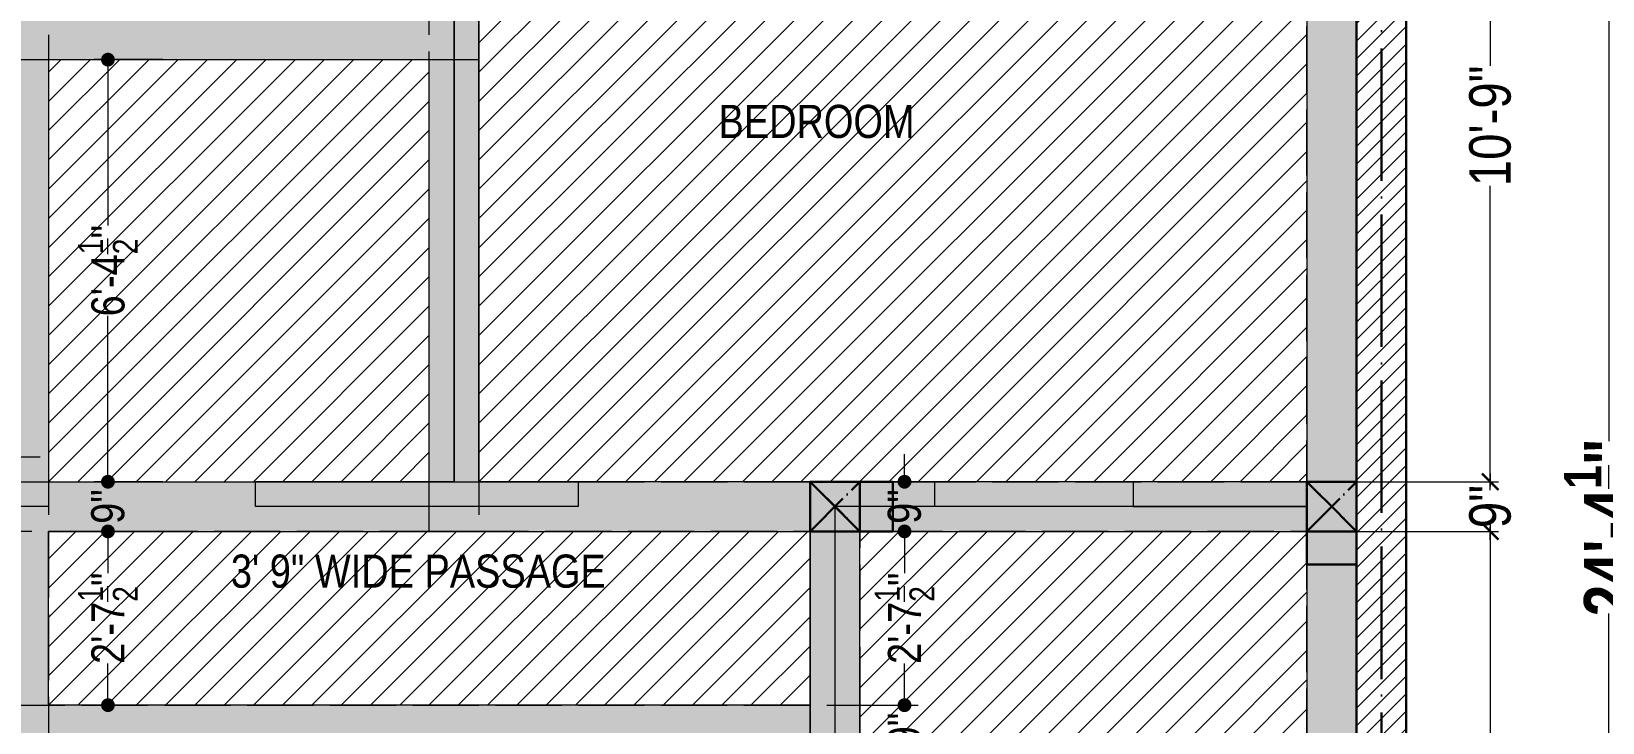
# Model space of a CAD drawing. Header units: millimetres. Extents: x 56222 to 3066687, y -650199 to -121287.
# Drawn here: x 148268.1 to 148552.7, y -175921.1 to -175795.8 of the extents above; entities that cross this region are included whole.
import ezdxf

# ---------------------------------------------------------------- set-up
doc = ezdxf.new("R2010")
doc.units = ezdxf.units.MM
doc.header["$MEASUREMENT"] = 0
doc.header["$PDMODE"] = 35
doc.linetypes.add('ACAD_ISO02W100', pattern=[15, 12, -3])
doc.linetypes.add('ACAD_ISO04W100', pattern=[30, 24, -3, 0, -3])
doc.layers.get('Defpoints').update_dxf_attribs({"color": 220})
for name, color, linetype, lineweight in [('COLUMN', 1, 'Continuous', 30), ('COLUMN ( CENTER MARK )_', 5, 'ACAD_ISO04W100', 30), ('GROUND FLOOR', 7, 'Continuous', 9), ('GROUND FLOOR  ( HATCH )', 251, 'Continuous', 9), ('GROUND FLOOR  ( PLINE )', 251, 'Continuous', 30), ('X_PLOT', 1, 'Continuous', 9), ('XX~SLAB ( BEAM )~ ( DIM )', 7, 'Continuous', 9), ('XX~SLAB ( BEAM )~ ( HATCH )', 1, 'Continuous', 9), ('XX~SLAB ( HATCH )', 7, 'Continuous', 9), ('XX~STR BEAM', 5, 'ACAD_ISO02W100', 9)]:
    doc.layers.add(name, color=color, linetype=linetype, lineweight=lineweight)
doc.layers.add('GROUND FLOOR  ( Text )', color=251, linetype='Continuous')
doc.layers.add('XX~SLAB ( HATCH )~ PLINE', color=251, linetype='Continuous', lineweight=9, plot=False)
doc.layers.add('XX~SLAB ( PLINE )', color=251, linetype='Continuous', plot=False)
doc.styles.add('Cn BT~6', font='swissc.ttf', dxfattribs={"height": 6})
doc.styles.add("Cn_BT_0'-0", font='swissc.ttf')
doc.styles.add('Cn_BT_7½', font='swissc.ttf', dxfattribs={"height": 7.5})
doc.styles.add('Cn_BT_9 ( BOLD )', font='swisscb.ttf', dxfattribs={"height": 9})
doc.dimstyles.new('Cn BT~6', dxfattribs={"dimtxt": 0.18, "dimasz": 2.5, "dimexe": 2.5, "dimexo": 0, "dimgap": 0.09, "dimtad": 0, "dimdec": 3, "dimzin": 3, "dimdsep": 46, "dimlunit": 4, "dimtxsty": 'Cn BT~6', "dimblk": 'DOT', "dimcen": 0.09, "dimdle": 2, "dimclrd": 250, "dimclre": 250, "dimclrt": 5, "dimadec": 0, "dimazin": 0, "dimtfac": 0.75, "dimtdec": 3, "dimtofl": 0, "dimtmove": 0, "dimatfit": 3, "dimfxl": 1, "dimtolj": 1, "dimtzin": 0, "dimlwd": 15, "dimlwe": 15, "dimarcsym": 0})
doc.dimstyles.new('Cn_BT_7½', dxfattribs={"dimtxt": 9, "dimasz": 3, "dimexe": 1.5, "dimexo": 0, "dimgap": 0.09, "dimtad": 0, "dimdec": 3, "dimzin": 3, "dimdsep": 46, "dimlunit": 4, "dimtxsty": 'Cn_BT_7½', "dimblk": 'ARCHTICK', "dimcen": 0.09, "dimdle": 1.5, "dimclrd": 251, "dimclre": 251, "dimclrt": 14, "dimadec": 0, "dimazin": 0, "dimtfac": 0.75, "dimtdec": 3, "dimtofl": 0, "dimtmove": 0, "dimatfit": 3, "dimfxl": 0, "dimtolj": 1, "dimtzin": 0, "dimlwd": 15, "dimlwe": 15, "dimarcsym": 0})
doc.dimstyles.new('Cn_BT_9 ( BOLD )', dxfattribs={"dimtxt": 9, "dimasz": 5, "dimexe": 1.5, "dimexo": 0, "dimgap": 0.09, "dimtad": 0, "dimzin": 3, "dimdsep": 46, "dimlunit": 4, "dimtxsty": 'Cn_BT_9 ( BOLD )', "dimblk": 'DOT', "dimcen": 0.09, "dimdle": 1.5, "dimclrd": 251, "dimclre": 251, "dimclrt": 5, "dimadec": 0, "dimazin": 0, "dimtfac": 0.75, "dimtofl": 0, "dimtmove": 0, "dimatfit": 3, "dimfxl": 0, "dimtolj": 1, "dimtzin": 0, "dimlwd": 15, "dimlwe": 15, "dimarcsym": 0})

# ---------------------------------------------------------------- blocks, each defined once
blk = doc.blocks.new('_ArchTick')
at = {"color": 0, "linetype": 'ByBlock', "const_width": 0.15}
blk.add_lwpolyline([(-0.5, -0.5), (0.5, 0.5)], dxfattribs=at)
blk = doc.blocks.new('*D150')
at = {"layer": 'Defpoints', "color": 0, "transparency": 16777216}
for p in [(148508.19, -175748.44), (148508.19, -175877.44), (148532.39, -175877.44)]:
    blk.add_point(p, dxfattribs=at)
at = {"layer": 'XX~SLAB ( BEAM )~ ( DIM )', "color": 251, "lineweight": 15, "transparency": 16777216}
for p, q in [((148508.19, -175748.44), (148533.89, -175748.44)), ((148532.39, -175746.94), (148532.39, -175802.08)), ((148532.39, -175878.94), (148532.39, -175823.8)), ((148508.19, -175877.44), (148533.89, -175877.44))]:
    blk.add_line(p, q, dxfattribs=at)
at = {"layer": 'XX~SLAB ( BEAM )~ ( DIM )', "color": 251, "lineweight": 15, "transparency": 16777216, "xscale": 3, "yscale": 3, "zscale": 3}
for p, rotation in [((148532.39, -175748.44), 90), ((148532.39, -175877.44), 270)]:
    blk.add_blockref('_ArchTick', p, dxfattribs=dict(at, rotation=rotation))
at = {"layer": 'XX~SLAB ( BEAM )~ ( DIM )', "color": 14, "transparency": 16777216, "insert": (148532.39, -175812.94), "char_height": 7.5, "attachment_point": 5, "rotation": 90, "style": 'Cn_BT_7½'}
blk.add_mtext('\\A1;10\'-9"', dxfattribs=at)
blk = doc.blocks.new('*D149')
at = {"layer": 'Defpoints', "color": 0, "transparency": 16777216}
for p in [(148508.19, -175877.44), (148508.19, -175886.44), (148532.39, -175886.44)]:
    blk.add_point(p, dxfattribs=at)
at = {"layer": 'XX~SLAB ( BEAM )~ ( DIM )', "color": 251, "lineweight": 15, "transparency": 16777216}
for p, q in [((148508.19, -175877.44), (148533.89, -175877.44)), ((148532.39, -175875.94), (148532.39, -175878.29)), ((148532.39, -175887.94), (148532.39, -175885.6)), ((148508.19, -175886.44), (148533.89, -175886.44))]:
    blk.add_line(p, q, dxfattribs=at)
at = {"layer": 'XX~SLAB ( BEAM )~ ( DIM )', "color": 251, "lineweight": 15, "transparency": 16777216, "xscale": 3, "yscale": 3, "zscale": 3}
for p, rotation in [((148532.39, -175877.44), 90), ((148532.39, -175886.44), 270)]:
    blk.add_blockref('_ArchTick', p, dxfattribs=dict(at, rotation=rotation))
at = {"layer": 'XX~SLAB ( BEAM )~ ( DIM )', "color": 14, "transparency": 16777216, "insert": (148532.39, -175881.94), "char_height": 7.5, "attachment_point": 5, "rotation": 90, "style": 'Cn_BT_7½'}
blk.add_mtext('\\A1;9"', dxfattribs=at)
blk = doc.blocks.new('*D148')
at = {"layer": 'Defpoints', "color": 0, "transparency": 16777216}
for p in [(148508.19, -175886.44), (148508.19, -176004.94), (148532.39, -176004.94)]:
    blk.add_point(p, dxfattribs=at)
at = {"layer": 'XX~SLAB ( BEAM )~ ( DIM )', "color": 251, "lineweight": 15, "transparency": 16777216}
for p, q in [((148532.39, -175884.94), (148532.39, -175932.98)), ((148508.19, -175886.44), (148533.89, -175886.44)), ((148532.39, -176006.44), (148532.39, -175958.41)), ((148508.19, -176004.94), (148533.89, -176004.94))]:
    blk.add_line(p, q, dxfattribs=at)
at = {"layer": 'XX~SLAB ( BEAM )~ ( DIM )', "color": 251, "lineweight": 15, "transparency": 16777216, "xscale": 3, "yscale": 3, "zscale": 3}
for p, rotation in [((148532.39, -175886.44), 90), ((148532.39, -176004.94), 270)]:
    blk.add_blockref('_ArchTick', p, dxfattribs=dict(at, rotation=rotation))
at = {"layer": 'XX~SLAB ( BEAM )~ ( DIM )', "color": 14, "transparency": 16777216, "insert": (148532.39, -175945.69), "char_height": 7.5, "attachment_point": 5, "rotation": 90, "style": 'Cn_BT_7½'}
blk.add_mtext('\\A1;9\'-10{\\H0.750000x;\\S1/2;}"', dxfattribs=at)
blk = doc.blocks.new('_Dot')
at = {"color": 0, "linetype": 'ByBlock', "lineweight": -2}
blk.add_line((-0.5, 0), (-1, 0), dxfattribs=at)
at = {"color": 0, "linetype": 'ByBlock', "const_width": 0.5}
blk.add_lwpolyline([(-0.25, 0, 1), (0.25, 0, 1)], format="xyb", close=True, dxfattribs=at)
blk = doc.blocks.new('*D137')
at = {"layer": 'Defpoints', "color": 0, "transparency": 16777216}
for p in [(148418.19, -175917.94), (148426.28, -175917.94), (148418.19, -175926.94)]:
    blk.add_point(p, dxfattribs=at)
at = {"layer": 'XX~SLAB ( BEAM )~ ( DIM )', "color": 250, "lineweight": 15, "transparency": 16777216}
for p, q in [((148426.28, -175915.44), (148426.28, -175912.94)), ((148418.19, -175917.94), (148428.78, -175917.94)), ((148418.19, -175926.94), (148428.78, -175926.94)), ((148426.28, -175929.44), (148426.28, -175931.94))]:
    blk.add_line(p, q, dxfattribs=at)
at = {"layer": 'XX~SLAB ( BEAM )~ ( DIM )', "color": 250, "lineweight": 15, "transparency": 16777216, "xscale": 2.5, "yscale": 2.5, "zscale": 2.5}
for p, rotation in [((148426.28, -175917.94), 270), ((148426.28, -175926.94), 90)]:
    blk.add_blockref('_Dot', p, dxfattribs=dict(at, rotation=rotation))
at = {"layer": 'XX~SLAB ( BEAM )~ ( DIM )', "color": 5, "transparency": 16777216, "insert": (148426.28, -175922.44), "char_height": 6, "attachment_point": 5, "rotation": 90, "style": 'Cn BT~6'}
blk.add_mtext('\\A1;9"', dxfattribs=at)
blk = doc.blocks.new('*D136')
at = {"layer": 'Defpoints', "color": 0, "transparency": 16777216}
for p in [(148424.19, -175886.44), (148426.28, -175886.44), (148418.19, -175917.94)]:
    blk.add_point(p, dxfattribs=at)
at = {"layer": 'XX~SLAB ( BEAM )~ ( DIM )', "color": 250, "lineweight": 15, "transparency": 16777216}
for p, q in [((148424.19, -175886.44), (148428.78, -175886.44)), ((148426.28, -175888.94), (148426.28, -175894.03)), ((148426.28, -175915.44), (148426.28, -175910.36)), ((148418.19, -175917.94), (148428.78, -175917.94))]:
    blk.add_line(p, q, dxfattribs=at)
at = {"layer": 'XX~SLAB ( BEAM )~ ( DIM )', "color": 250, "lineweight": 15, "transparency": 16777216, "xscale": 2.5, "yscale": 2.5, "zscale": 2.5}
for p, rotation in [((148426.28, -175886.44), 90), ((148426.28, -175917.94), 270)]:
    blk.add_blockref('_Dot', p, dxfattribs=dict(at, rotation=rotation))
at = {"layer": 'XX~SLAB ( BEAM )~ ( DIM )', "color": 5, "transparency": 16777216, "insert": (148426.28, -175902.19), "char_height": 6, "attachment_point": 5, "rotation": 90, "style": 'Cn BT~6'}
blk.add_mtext('\\A1;2\'-7{\\H0.750000x;\\S1/2;}"', dxfattribs=at)
blk = doc.blocks.new('*D135')
at = {"layer": 'Defpoints', "color": 0, "transparency": 16777216}
for p in [(148424.19, -175877.44), (148426.28, -175877.44), (148424.19, -175886.44)]:
    blk.add_point(p, dxfattribs=at)
at = {"layer": 'XX~SLAB ( BEAM )~ ( DIM )', "color": 250, "lineweight": 15, "transparency": 16777216}
for p, q in [((148426.28, -175874.94), (148426.28, -175872.44)), ((148424.19, -175877.44), (148428.78, -175877.44)), ((148424.19, -175886.44), (148428.78, -175886.44)), ((148426.28, -175888.94), (148426.28, -175891.44))]:
    blk.add_line(p, q, dxfattribs=at)
at = {"layer": 'XX~SLAB ( BEAM )~ ( DIM )', "color": 250, "lineweight": 15, "transparency": 16777216, "xscale": 2.5, "yscale": 2.5, "zscale": 2.5}
for p, rotation in [((148426.28, -175877.44), 270), ((148426.28, -175886.44), 90)]:
    blk.add_blockref('_Dot', p, dxfattribs=dict(at, rotation=rotation))
at = {"layer": 'XX~SLAB ( BEAM )~ ( DIM )', "color": 5, "transparency": 16777216, "insert": (148426.28, -175881.94), "char_height": 6, "attachment_point": 5, "rotation": 90, "style": 'Cn BT~6'}
blk.add_mtext('\\A1;9"', dxfattribs=at)
blk = doc.blocks.new('*D134')
at = {"layer": 'Defpoints', "color": 0, "transparency": 16777216}
for p in [(148291.94, -175800.94), (148281.97, -175877.44), (148291.94, -175877.44)]:
    blk.add_point(p, dxfattribs=at)
at = {"layer": 'XX~SLAB ( BEAM )~ ( DIM )', "color": 250, "lineweight": 15, "transparency": 16777216}
for p, q in [((148291.94, -175800.94), (148279.47, -175800.94)), ((148281.97, -175803.44), (148281.97, -175831.02)), ((148281.97, -175874.94), (148281.97, -175847.36)), ((148291.94, -175877.44), (148279.47, -175877.44))]:
    blk.add_line(p, q, dxfattribs=at)
at = {"layer": 'XX~SLAB ( BEAM )~ ( DIM )', "color": 250, "lineweight": 15, "transparency": 16777216, "xscale": 2.5, "yscale": 2.5, "zscale": 2.5}
for p, rotation in [((148281.97, -175800.94), 90), ((148281.97, -175877.44), 270)]:
    blk.add_blockref('_Dot', p, dxfattribs=dict(at, rotation=rotation))
at = {"layer": 'XX~SLAB ( BEAM )~ ( DIM )', "color": 5, "transparency": 16777216, "insert": (148281.97, -175839.19), "char_height": 6, "attachment_point": 5, "rotation": 90, "style": 'Cn BT~6'}
blk.add_mtext('\\A1;6\'-4{\\H0.750000x;\\S1/2;}"', dxfattribs=at)
blk = doc.blocks.new('*D133')
at = {"layer": 'Defpoints', "color": 0, "transparency": 16777216}
for p in [(148291.94, -175877.44), (148281.97, -175886.44), (148291.94, -175886.44)]:
    blk.add_point(p, dxfattribs=at)
at = {"layer": 'XX~SLAB ( BEAM )~ ( DIM )', "color": 250, "lineweight": 15, "transparency": 16777216}
for p, q in [((148281.97, -175874.94), (148281.97, -175872.44)), ((148291.94, -175877.44), (148279.47, -175877.44)), ((148291.94, -175886.44), (148279.47, -175886.44)), ((148281.97, -175888.94), (148281.97, -175891.44))]:
    blk.add_line(p, q, dxfattribs=at)
at = {"layer": 'XX~SLAB ( BEAM )~ ( DIM )', "color": 250, "lineweight": 15, "transparency": 16777216, "xscale": 2.5, "yscale": 2.5, "zscale": 2.5}
for p, rotation in [((148281.97, -175877.44), 270), ((148281.97, -175886.44), 90)]:
    blk.add_blockref('_Dot', p, dxfattribs=dict(at, rotation=rotation))
at = {"layer": 'XX~SLAB ( BEAM )~ ( DIM )', "color": 5, "transparency": 16777216, "insert": (148281.97, -175881.94), "char_height": 6, "attachment_point": 5, "rotation": 90, "style": 'Cn BT~6'}
blk.add_mtext('\\A1;9"', dxfattribs=at)
blk = doc.blocks.new('*D132')
at = {"layer": 'Defpoints', "color": 0, "transparency": 16777216}
for p in [(148291.94, -175886.44), (148281.97, -175917.94), (148291.94, -175917.94)]:
    blk.add_point(p, dxfattribs=at)
at = {"layer": 'XX~SLAB ( BEAM )~ ( DIM )', "color": 250, "lineweight": 15, "transparency": 16777216}
for p, q in [((148291.94, -175886.44), (148279.47, -175886.44)), ((148281.97, -175888.94), (148281.97, -175894.03)), ((148281.97, -175915.44), (148281.97, -175910.36)), ((148291.94, -175917.94), (148279.47, -175917.94))]:
    blk.add_line(p, q, dxfattribs=at)
at = {"layer": 'XX~SLAB ( BEAM )~ ( DIM )', "color": 250, "lineweight": 15, "transparency": 16777216, "xscale": 2.5, "yscale": 2.5, "zscale": 2.5}
for p, rotation in [((148281.97, -175886.44), 90), ((148281.97, -175917.94), 270)]:
    blk.add_blockref('_Dot', p, dxfattribs=dict(at, rotation=rotation))
at = {"layer": 'XX~SLAB ( BEAM )~ ( DIM )', "color": 5, "transparency": 16777216, "insert": (148281.97, -175902.19), "char_height": 6, "attachment_point": 5, "rotation": 90, "style": 'Cn BT~6'}
blk.add_mtext('\\A1;2\'-7{\\H0.750000x;\\S1/2;}"', dxfattribs=at)
blk = doc.blocks.new('*D113')
at = {"layer": 'Defpoints', "color": 0, "transparency": 16777216}
for p in [(148517.19, -175739.44), (148508.19, -176031.94), (148553.87, -176031.94)]:
    blk.add_point(p, dxfattribs=at)
at = {"layer": 'XX~SLAB ( BEAM )~ ( DIM )', "color": 251, "lineweight": 15, "transparency": 16777216}
for p, q in [((148517.19, -175739.44), (148555.37, -175739.44)), ((148553.87, -175744.44), (148553.87, -175870.07)), ((148553.87, -176026.94), (148553.87, -175901.32)), ((148508.19, -176031.94), (148555.37, -176031.94))]:
    blk.add_line(p, q, dxfattribs=at)
at = {"layer": 'XX~SLAB ( BEAM )~ ( DIM )', "color": 251, "lineweight": 15, "transparency": 16777216, "xscale": 5, "yscale": 5, "zscale": 5}
for p, rotation in [((148553.87, -175739.44), 90), ((148553.87, -176031.94), 270)]:
    blk.add_blockref('_Dot', p, dxfattribs=dict(at, rotation=rotation))
at = {"layer": 'XX~SLAB ( BEAM )~ ( DIM )', "color": 5, "transparency": 16777216, "insert": (148553.87, -175885.69), "char_height": 9, "attachment_point": 5, "rotation": 90, "style": 'Cn_BT_9 ( BOLD )'}
blk.add_mtext('\\A1;24\'-4{\\H0.750000x;\\S1/2;}"', dxfattribs=at)
blk = doc.blocks.new('*D112')
at = {"layer": 'Defpoints', "color": 0, "transparency": 16777216}
for p in [(148517.19, -175721.44), (148517.19, -176031.94), (148578.79, -176031.94)]:
    blk.add_point(p, dxfattribs=at)
at = {"layer": 'XX~SLAB ( BEAM )~ ( DIM )', "color": 251, "lineweight": 15, "transparency": 16777216}
for p, q in [((148517.19, -175721.44), (148580.29, -175721.44)), ((148578.79, -175726.44), (148578.79, -175858.07)), ((148578.79, -176026.94), (148578.79, -175895.31)), ((148517.19, -176031.94), (148580.29, -176031.94))]:
    blk.add_line(p, q, dxfattribs=at)
at = {"layer": 'XX~SLAB ( BEAM )~ ( DIM )', "color": 251, "lineweight": 15, "transparency": 16777216, "xscale": 5, "yscale": 5, "zscale": 5}
for p, rotation in [((148578.79, -175721.44), 90), ((148578.79, -176031.94), 270)]:
    blk.add_blockref('_Dot', p, dxfattribs=dict(at, rotation=rotation))
at = {"layer": 'XX~SLAB ( BEAM )~ ( DIM )', "color": 5, "transparency": 16777216, "insert": (148578.79, -175876.69), "char_height": 9, "attachment_point": 5, "rotation": 90, "style": 'Cn_BT_9 ( BOLD )'}
blk.add_mtext('\\A1;25\'-10{\\H0.750000x;\\S1/2;}"', dxfattribs=at)

msp = doc.modelspace()

# ---------------------------------------------------------------- hatches: boundary and pattern name
at = {"layer": 'GROUND FLOOR  ( HATCH )'}
h = msp.add_hatch(dxfattribs=at)
h.set_pattern_fill('ANSI31', color=6, scale=18, style=0)
h.set_pattern_definition([(45, (31976.5016, -13412.7693), (-1.590990258, 1.590990258), [])])
h.paths.add_polyline_path([(148517.1876, -175688.4437), (148508.1876, -175688.4437), (148508.1876, -176031.9437), (148517.1876, -176031.9437)])
at = {"layer": 'XX~SLAB ( BEAM )~ ( HATCH )'}
h = msp.add_hatch(dxfattribs=at)
h.set_pattern_fill('AR-CONC', color=256, style=0)
h.set_pattern_definition([(50, (148103.1876, -176043.9437), (7.1726, -0.62752), [0.75, -8.25]), (355, (148103.1876, -176043.944), (-1.38751, 7.52192), [0.6, -6.6]), (100.4514, (148103.785, -176043.996), (5.78509, 6.8944), [0.6374, -7.01142]), (46.1842, (148103.188, -176041.944), (10.67241, -1.65519), [1.125, -12.375]), (96.6356, (148104.077, -176042.082), (9.34663, 9.74118), [0.9561, -10.51713]), (351.1842, (148103.188, -176041.944), (9.34662, 9.74119), [0.9, -9.9]), (21, (148104.1876, -176042.4437), (5.96907, -4.02619), [0.75, -8.25]), (326, (148104.1876, -176042.444), (2.43315, 7.2515), [0.6, -6.6]), (71.4514, (148104.685, -176042.779), (8.40223, 3.225305), [0.6374, -7.01142]), (37.5, (148103.1876, -176043.9437), (0.121599, 3.328939), [0, -6.52, 0, -6.7, 0, -6.625]), (7.5, (148103.1876, -176043.9437), (2.630695, 3.944117), [0, -3.82, 0, -6.37, 0, -2.525]), (327.5, (148100.9576, -176043.9437), (5.338224, -0.225549), [0, -2.5, 0, -7.8, 0, -10.35]), (317.5, (148099.9576, -176043.9437), (5.83186, 1.00105), [0, -3.25, 0, -5.18, 0, -7.35])])
h.paths.add_polyline_path([(148103.1876, -175721.4437), (148508.1876, -175721.4437), (148508.1872, -176031.9437), (148499.1875, -176031.9437), (148499.1876, -176013.9437), (148418.1876, -176013.9437), (148418.1876, -176031.9437), (148262.1876, -176031.9437), (148262.1876, -176043.9437), (148103.1876, -176043.9437)])
h.paths.add_polyline_path([(148262.1876, -176043.9437), (148116.6876, -176043.9437), (148116.6876, -176031.9437), (148262.1876, -176031.9437)], flags=17)
h.paths.add_polyline_path([(148107.6876, -176043.9437), (148103.1876, -176043.9437), (148103.1876, -175721.4437), (148107.6876, -175721.4437)], flags=16)
h.paths.add_polyline_path([(148116.6876, -175872.9437), (148262.1876, -175872.9437), (148262.1876, -175800.9437), (148116.6876, -175800.9437)], flags=16)
h.paths.add_polyline_path([(148116.6876, -175748.4437), (148262.1876, -175748.4437), (148262.1876, -175791.9437), (148116.6876, -175791.9437)], flags=16)
h.paths.add_polyline_path([(148116.6876, -175725.9437), (148262.1876, -175725.9437), (148262.1876, -175739.4437), (148116.6876, -175739.4437)], flags=16)
h.paths.add_polyline_path([(148271.1876, -175725.9437), (148340.1876, -175725.9437), (148340.1876, -175739.4437), (148271.1876, -175739.4437)], flags=16)
h.paths.add_polyline_path([(148271.1876, -175748.4437), (148340.1876, -175748.4437), (148340.1876, -175791.9437), (148271.1876, -175791.9437)], flags=16)
h.paths.add_polyline_path([(148349.1876, -175748.4437), (148499.1876, -175748.4437), (148499.1876, -175877.4437), (148349.1876, -175877.4437)], flags=16)
h.paths.add_polyline_path([(148271.1876, -175877.4437), (148340.1876, -175877.4437), (148340.1876, -175800.9437), (148271.1876, -175800.9437)], flags=16)
h.paths.add_polyline_path([(148349.1876, -175725.9437), (148499.1876, -175725.9437), (148499.1876, -175739.4437), (148349.1876, -175739.4437)], flags=16)
h.paths.add_polyline_path([(148418.1876, -175886.4437), (148499.1876, -175886.4437), (148499.1876, -176004.9437), (148418.1876, -176004.9437)], flags=16)
h.paths.add_polyline_path([(148271.1876, -175886.4437), (148409.1876, -175886.4437), (148409.1876, -175917.9437), (148271.1876, -175917.9437)], flags=16)
h.paths.add_polyline_path([(148271.1876, -175926.9437), (148409.1876, -175926.9437), (148409.1876, -176031.9437), (148271.1876, -176031.9437)], flags=16)
h.paths.add_polyline_path([(148116.6876, -176022.9437), (148262.1876, -176022.9437), (148262.1876, -175881.9437), (148116.6876, -175881.9437)], flags=16)
at = {"layer": 'XX~SLAB ( HATCH )'}
h = msp.add_hatch(dxfattribs=at)
h.set_pattern_fill('ANSI31', color=256, scale=30, style=0)
h.set_pattern_definition([(45, (148349.1876, -175877.4437), (-2.65165, 2.65165), [])])
h.paths.add_polyline_path([(148349.1876, -175748.4437), (148499.1876, -175748.4437), (148499.1876, -175877.4437), (148349.1876, -175877.4437)])
h = msp.add_hatch(dxfattribs=at)
h.set_pattern_fill('ANSI31', color=256, scale=30, style=0)
h.set_pattern_definition([(45, (148271.1876, -175877.4437), (-2.65165, 2.65165), [])])
h.paths.add_polyline_path([(148271.1876, -175877.4437), (148340.1876, -175877.4437), (148340.1876, -175800.9437), (148271.1876, -175800.9437)])
h = msp.add_hatch(dxfattribs=at)
h.set_pattern_fill('ANSI31', color=256, scale=30, style=0)
h.set_pattern_definition([(45, (148271.1876, -175917.9437), (-2.65165, 2.65165), [])])
h.paths.add_polyline_path([(148271.1876, -175886.4437), (148409.1876, -175886.4437), (148409.1876, -175917.9437), (148271.1876, -175917.9437)])
h = msp.add_hatch(dxfattribs=at)
h.set_pattern_fill('ANSI31', color=256, scale=30, style=0)
h.set_pattern_definition([(45, (148418.1876, -176004.9437), (-2.65165, 2.65165), [])])
h.paths.add_polyline_path([(148418.1876, -175886.4437), (148499.1876, -175886.4437), (148499.1876, -176004.9437), (148418.1876, -176004.9437)])

# ---------------------------------------------------------------- linework, layer by layer
at = {"layer": 'COLUMN'}
for points in [[(148424.1876, -175877.4437), (148424.1876, -175886.4437), (148409.1876, -175886.4437), (148409.1876, -175877.4437)], [(148499.1876, -175877.4437), (148508.1876, -175877.4437), (148508.1876, -175892.4437), (148499.1876, -175892.4437)]]:
    msp.add_lwpolyline(points, close=True, dxfattribs=at)
at = {"layer": 'COLUMN ( CENTER MARK )_', "ltscale": 0.35}
for points in [[(148418.1876, -175877.4437), (148418.1876, -175886.4437), (148409.1876, -175886.4437), (148418.1876, -175877.4437), (148409.1876, -175877.4437), (148418.1876, -175886.4437), (148409.1876, -175877.4437), (148409.1876, -175886.4437), (148418.1876, -175886.4437)], [(148508.1876, -175877.4437), (148508.1876, -175886.4437), (148499.1876, -175886.4437), (148508.1876, -175877.4437), (148499.1876, -175877.4437), (148508.1876, -175886.4437), (148499.1876, -175877.4437), (148499.1876, -175886.4437), (148508.1876, -175886.4437)]]:
    msp.add_lwpolyline(points, close=True, dxfattribs=at)
at = {"layer": 'GROUND FLOOR'}
for p, q in [((148508.1876, -175648.3948), (148508.1876, -176169.3276)), ((148517.1876, -175648.3948), (148517.1876, -176169.3276)), ((148344.6876, -175748.4437), (148344.6876, -175877.4437)), ((148349.1876, -175748.4437), (148349.1876, -175877.4437)), ((148499.1876, -175748.4437), (148499.1876, -175877.4437)), ((148344.6876, -175877.4437), (148308.6876, -175877.4437)), ((148308.6876, -175881.9437), (148308.6876, -175877.4437)), ((148349.1876, -175877.4437), (148367.1876, -175877.4437)), ((148367.1876, -175877.4437), (148367.1876, -175881.9437)), ((148409.1876, -175877.4437), (148409.1876, -176031.9437)), ((148431.6876, -175877.4437), (148409.1876, -175877.4437)), ((148431.6876, -175877.4437), (148431.6876, -175881.9437)), ((148499.1876, -175877.4437), (148467.6876, -175877.4437)), ((148467.6876, -175877.4437), (148467.6876, -175881.9437)), ((148367.1876, -175881.9437), (148308.6876, -175881.9437)), ((148413.6876, -175881.9437), (148413.6876, -176031.9437)), ((148499.1876, -175881.9437), (148413.6876, -175881.9437)), ((148499.1876, -175881.9437), (148499.1876, -176009.4437))]:
    msp.add_line(p, q, dxfattribs=at)
at = {"layer": 'GROUND FLOOR', "color": 1, "linetype": 'ACAD_ISO04W100'}
msp.add_line((148512.6876, -175648.3948), (148512.6876, -176031.9437), dxfattribs=at)
at = {"layer": 'GROUND FLOOR', "color": 6, "lineweight": 30}
msp.add_lwpolyline([(148517.1876, -175688.4437), (148508.1876, -175688.4437), (148508.1876, -176031.9437), (148517.1876, -176031.9437)], close=True, dxfattribs=at)
at = {"layer": 'GROUND FLOOR  ( PLINE )', "lineweight": 9}
for points in [[(148218.6876, -175739.4437), (148397.1876, -175739.4437), (148397.1876, -175748.4437), (148349.1876, -175748.4437), (148349.1876, -175877.4437), (148367.1876, -175877.4437), (148367.1876, -175881.9437), (148308.6876, -175881.9437), (148308.6876, -175877.4437), (148344.6876, -175877.4437), (148344.6876, -175748.4437), (148218.6876, -175748.4437)], [(148508.1876, -175739.4437), (148463.1876, -175739.4437), (148463.1876, -175748.4437), (148499.1876, -175748.4437), (148499.1876, -175877.4437), (148467.6876, -175877.4437), (148467.6876, -175881.9437), (148499.1876, -175881.9437), (148499.1876, -176009.4437), (148434.6876, -176009.4437), (148434.6876, -176013.9437), (148499.1876, -176013.9437), (148499.1876, -176031.9437), (148508.1876, -176031.9437)], [(148409.1876, -175877.4437), (148431.6876, -175877.4437), (148431.6876, -175881.9437), (148413.6876, -175881.9437), (148413.6876, -176031.9437), (148409.1876, -176031.9437)]]:
    msp.add_lwpolyline(points, close=True, dxfattribs=at)
at = {"layer": 'X_PLOT', "linetype": 'ACAD_ISO04W100', "lineweight": 30}
msp.add_line((148512.6876, -175648.3948), (148512.6876, -176144.1937), dxfattribs=at)
at = {"layer": 'XX~SLAB ( HATCH )~ PLINE', "color": 0}
for points in [[(148349.1876, -175748.4437), (148499.1876, -175748.4437), (148499.1876, -175877.4437), (148349.1876, -175877.4437)], [(148271.1876, -175877.4437), (148340.1876, -175877.4437), (148340.1876, -175800.9437), (148271.1876, -175800.9437)], [(148271.1876, -175886.4437), (148409.1876, -175886.4437), (148409.1876, -175917.9437), (148271.1876, -175917.9437)], [(148418.1876, -175886.4437), (148499.1876, -175886.4437), (148499.1876, -176004.9437), (148418.1876, -176004.9437)]]:
    msp.add_lwpolyline(points, close=True, dxfattribs=at)
at = {"layer": 'XX~SLAB ( PLINE )', "color": 250, "lineweight": 30}
msp.add_lwpolyline([(148103.1876, -175721.4437), (148508.1876, -175721.4437), (148508.1872, -176031.9437), (148499.1875, -176031.9437), (148499.1876, -176013.9437), (148418.1876, -176013.9437), (148418.1876, -176031.9437), (148262.1876, -176031.9437), (148262.1876, -176043.9437), (148103.1876, -176043.9437)], close=True, dxfattribs=at)
at = {"layer": 'XX~STR BEAM', "color": 5}
for points in [[(148271.1876, -176031.9437), (148262.1876, -176031.9437), (148262.1876, -175721.4437), (148271.1876, -175721.4437)], [(148349.1876, -175886.4437), (148340.1876, -175886.4437), (148340.1876, -175721.4437), (148349.1876, -175721.4437)], [(148508.1876, -176031.9437), (148499.1876, -176031.9437), (148499.1876, -175721.4437), (148508.1876, -175721.4437)], [(148107.6876, -175800.9437), (148107.6876, -175791.9437), (148349.1876, -175791.9437), (148349.1876, -175800.9437)], [(148107.6876, -175881.9437), (148107.6876, -175872.9437), (148271.1875, -175872.9437), (148271.1876, -175881.9437)], [(148262.1876, -175886.4437), (148262.1876, -175877.4437), (148508.1876, -175877.4437), (148508.1876, -175886.4437)], [(148418.1876, -176031.9437), (148409.1876, -176031.9437), (148409.1876, -175877.4437), (148418.1876, -175877.4437)], [(148262.1876, -175926.9437), (148262.1876, -175917.9437), (148418.1876, -175917.9437), (148418.1876, -175926.9437)]]:
    msp.add_lwpolyline(points, close=True, dxfattribs=at)

# ---------------------------------------------------------------- texts
at = {"layer": 'GROUND FLOOR  ( Text )', "char_height": 6, "attachment_point": 5, "style": "Cn_BT_0'-0"}
for s, insert in [('BEDROOM', (148410.3481, -175812.1752)), ('3\' 9" WIDE PASSAGE', (148338.2015, -175893.685))]:
    msp.add_mtext(s, dxfattribs=dict(at, insert=insert))

# ---------------------------------------------------------------- dimensions: what is measured, and where the dimension line sits
at = {"layer": 'XX~SLAB ( BEAM )~ ( DIM )'}
for base, p1, p2, dimstyle, picture, middle in [((148578.7945, -176031.9438), (148517.1876, -175721.4437), (148517.1876, -176031.9438), 'Cn_BT_9 ( BOLD )', '*D112', (148578.7945, -175876.6937)), ((148281.967, -175877.4437), (148291.9447, -175800.9437), (148291.9447, -175877.4437), 'Cn BT~6', '*D134', (148281.967, -175839.1937))]:
    dim = msp.add_linear_dim(base=base, p1=p1, p2=p2, angle=90, dimstyle=dimstyle, dxfattribs=at)
    dim.commit()
    dim.dimension.update_dxf_attribs({"geometry": picture, "text_midpoint": middle})
for base, p1, p2, dimstyle, picture, middle in [((148553.8707, -176031.9438), (148517.1876, -175739.4437), (148508.1876, -176031.9438), 'Cn_BT_9 ( BOLD )', '*D113', (148553.8707, -175885.6937)), ((148532.3922, -175877.4437), (148508.1876, -175748.4437), (148508.1876, -175877.4437), 'Cn_BT_7½', '*D150', (148532.3922, -175812.9437)), ((148281.967, -175886.4437), (148291.9447, -175877.4437), (148291.9447, -175886.4437), 'Cn BT~6', '*D133', (148281.967, -175881.9437)), ((148426.2841, -175877.4437), (148424.1876, -175886.4437), (148424.1876, -175877.4437), 'Cn BT~6', '*D135', (148426.2841, -175881.9437)), ((148532.3922, -175886.4437), (148508.1876, -175877.4437), (148508.1876, -175886.4437), 'Cn_BT_7½', '*D149', (148532.3922, -175881.9437)), ((148281.967, -175917.9437), (148291.9447, -175886.4437), (148291.9447, -175917.9437), 'Cn BT~6', '*D132', (148281.967, -175902.1937)), ((148426.2841, -175886.4437), (148418.1876, -175917.9437), (148424.1876, -175886.4437), 'Cn BT~6', '*D136', (148426.2841, -175902.1937)), ((148532.3922, -176004.9437), (148508.1876, -175886.4437), (148508.1872, -176004.9437), 'Cn_BT_7½', '*D148', (148532.3922, -175945.6937)), ((148426.2841, -175917.9437), (148418.1876, -175926.9437), (148418.1876, -175917.9437), 'Cn BT~6', '*D137', (148426.2841, -175922.4437))]:
    dim = msp.add_linear_dim(base=base, p1=p1, p2=p2, angle=90, dimstyle=dimstyle, override={"dimtmove": 1}, dxfattribs=at)
    dim.commit()
    dim.dimension.update_dxf_attribs({"geometry": picture, "text_midpoint": middle})

doc.saveas('drawing.dxf')
